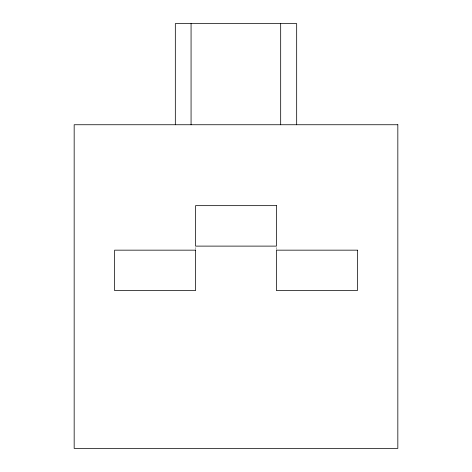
<?xml version="1.0" encoding="UTF-8"?>
<svg xmlns="http://www.w3.org/2000/svg" width="472" height="472" viewBox="0 0 472 472"><rect width="100%" height="100%" fill="white"/><g stroke="black" fill="none" stroke-linecap="round" stroke-linejoin="round"><path stroke-width="0.35" stroke-dasharray="2.36 1.77" d="M276.456 247.464L276.456 249.487M195.544 247.464L195.544 249.487"/><path stroke-width="0.71" d="M296.676 124.744L296.676 23.6L175.324 23.6L175.324 124.744M280.681 23.6L280.681 124.744M191.066 23.6L191.066 124.744M397.831 124.744L74.169 124.744L74.169 448.4L397.831 448.4L397.831 124.744M276.456 205.656L195.544 205.656L195.544 246.113L276.456 246.113L276.456 205.656M195.544 250.16L114.631 250.16L114.631 290.616L195.544 290.616L195.544 250.16M357.369 250.16L276.456 250.16L276.456 290.616L357.369 290.616L357.369 250.16"/></g></svg>
